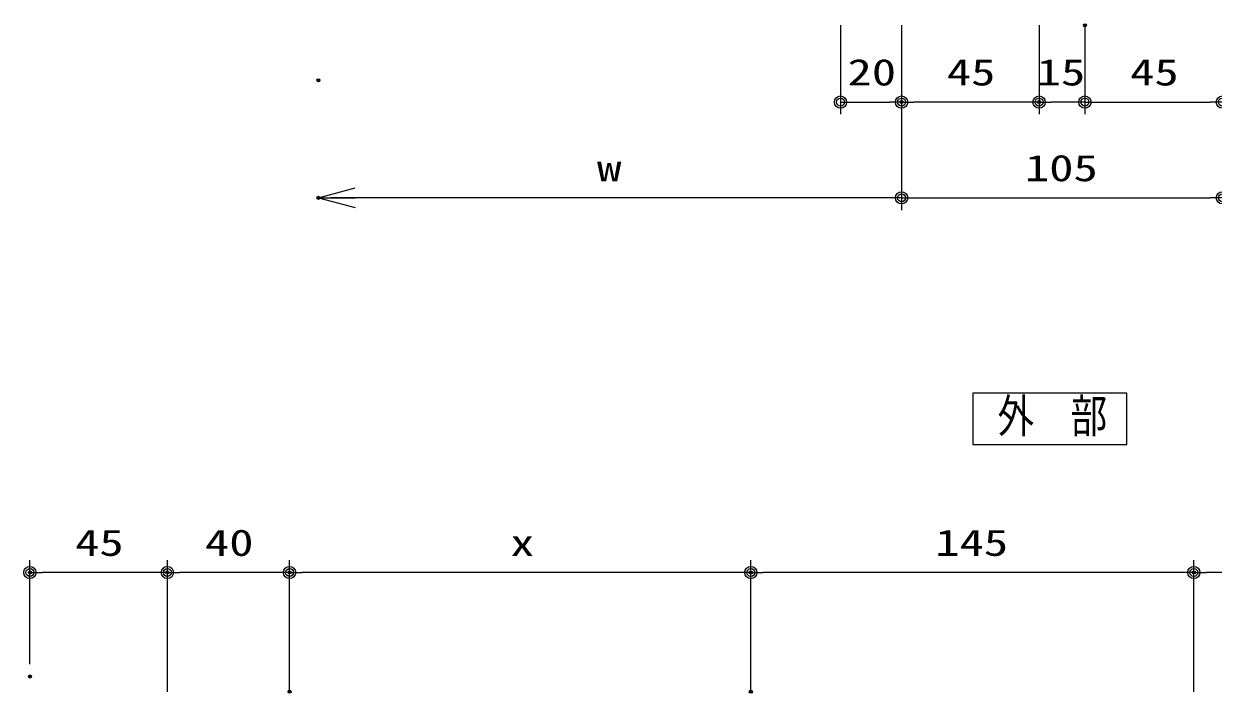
# Model space of a CAD drawing. Units: millimetres, scale not verified. Extents: x -791 to 791, y -562 to 562.
# Drawn here: x -46.1 to 343.2, y -10.1 to 209 of the extents above; entities that cross this region are included whole.
import ezdxf
from ezdxf.enums import TextEntityAlignment as Align

# ---------------------------------------------------------------- set-up
doc = ezdxf.new("R2010")
doc.units = ezdxf.units.MM
doc.header["$LTSCALE"] = 2
doc.header["$PDMODE"] = 32
doc.header["$PDSIZE"] = 1
for name, color, linetype, lineweight in [('0-2_USERZ', 3, 'Continuous', 9), ('0-7_0', 7, 'Continuous', 9), ('0-A_USER1', 4, 'Continuous', 9)]:
    doc.layers.add(name, color=color, linetype=linetype, lineweight=lineweight)
doc.layers.add('0-8_DEFPOINTS', color=1, linetype='Continuous')
doc.styles.add('ＭＳ ゴシック', font='')
doc.styles.get('ＭＳ ゴシック').set_extended_font_data('MS Gothic')

# ---------------------------------------------------------------- blocks, each defined once
blk = doc.blocks.new('GAIBU_W')
at = {"layer": '0-A_USER1'}
blk.add_lwpolyline([(-33.6, -11.2), (33.6, -11.2), (33.6, 11.2), (-33.6, 11.2)], close=True, dxfattribs=at)
at = {"layer": '0-A_USER1', "style": 'ＭＳ ゴシック', "width": 0.8}
blk.add_text('外\u3000部', height=14.62, dxfattribs=at).set_placement((-22.8, -10.413), align=Align.BOTTOM_LEFT)
blk = doc.blocks.new('DOT1')
at = {"layer": '0-7_0'}
blk.add_line((0, 0), (-2, 0), dxfattribs=at)
for radius in [1, 0.65]:
    blk.add_circle((0, 0), radius, dxfattribs=at)
blk = doc.blocks.new('Open30_30')
at = {"layer": '0-7_0'}
for q in [(-6, 1.608), (-6, 0), (-6, -1.608)]:
    blk.add_line((0, 0), q, dxfattribs=at)

msp = doc.modelspace()

# ---------------------------------------------------------------- linework, layer by layer
at = {"layer": '0-2_USERZ'}
for p, q in [((221.205, 208.515), (221.205, 179.393)), ((241.205, 208.515), (241.205, 148.053)), ((241.205, 208.515), (241.205, 179.393)), ((241.205, 208.515), (241.205, 179.393)), ((241.205, 208.515), (241.205, 148.053)), ((286.205, 208.515), (286.205, 179.393)), ((286.205, 208.515), (286.205, 179.393)), ((301.205, 208.515), (301.205, 179.393)), ((301.205, 204.515), (301.205, 179.393)), ((225.205, 183.393), (237.205, 183.393)), ((282.205, 183.393), (245.205, 183.393)), ((297.205, 183.393), (290.205, 183.393)), ((305.205, 183.393), (342.205, 183.393)), ((237.205, 152.053), (54.301, 152.053)), ((245.205, 152.053), (342.205, 152.053)), ((-44.15, -0.615), (-44.15, 33.423)), ((0.85, -9.588), (0.85, 33.423)), ((0.85, -9.588), (0.85, 33.423)), ((40.855, -9.588), (40.855, 33.423)), ((40.855, -5.588), (40.855, 33.423)), ((191.855, -9.588), (191.855, 33.423)), ((191.855, -5.588), (191.855, 33.423)), ((336.855, -9.588), (336.855, 33.423)), ((336.855, -9.588), (336.855, 33.423)), ((-3.15, 29.423), (-40.15, 29.423)), ((36.855, 29.423), (4.85, 29.423)), ((187.855, 29.423), (44.855, 29.423)), ((332.855, 29.423), (195.855, 29.423)), ((477.855, 29.423), (340.855, 29.423))]:
    msp.add_line(p, q, dxfattribs=at)
at = {"layer": '0-8_DEFPOINTS'}
for p in [(301.205, 208.515), (50.301, 190.516), (241.205, 183.393), (241.205, 183.393), (286.205, 183.393), (50.301, 152.053), (-44.15, 29.423), (0.85, 29.423), (40.855, 29.423), (191.855, 29.423), (336.855, 29.423), (-44.15, -4.615), (40.855, -9.588), (191.855, -9.588)]:
    msp.add_point(p, dxfattribs=at)

# ---------------------------------------------------------------- block references
at = {"layer": '0-2_USERZ', "xscale": 2, "yscale": 2, "rotation": 180}
for name, p in [('DOT1', (221.205, 183.393)), ('DOT1', (241.205, 183.393)), ('DOT1', (286.205, 183.393)), ('DOT1', (301.205, 183.393)), ('Open30_30', (50.301, 152.053)), ('DOT1', (241.205, 152.053)), ('DOT1', (-44.15, 29.423)), ('DOT1', (0.85, 29.423)), ('DOT1', (40.855, 29.423)), ('DOT1', (191.855, 29.423)), ('DOT1', (336.855, 29.423))]:
    msp.add_blockref(name, p, dxfattribs=at)
at = {"layer": '0-2_USERZ', "xscale": 2, "yscale": 2}
for p in [(241.205, 183.393), (286.205, 183.393), (301.205, 183.393), (346.205, 183.393), (241.205, 152.053), (346.205, 152.053), (0.85, 29.423), (40.855, 29.423), (191.855, 29.423), (336.855, 29.423)]:
    msp.add_blockref('DOT1', p, dxfattribs=at)
at = {"layer": '0-A_USER1', "xscale": 0.75, "yscale": 0.75}
msp.add_blockref('GAIBU_W', (289.694, 79.716), dxfattribs=at)

# ---------------------------------------------------------------- texts
at = {"layer": '0-2_USERZ', "style": 'ＭＳ ゴシック', "width": 1.35}
for s, p in [('20', (223.491, 186.227)), ('45', (255.991, 186.227)), ('15', (285.412, 186.227)), ('45', (315.99, 186.227)), ('w', (141.51, 154.888)), ('105', (281.555, 154.888)), ('45', (-29.364, 32.257)), ('40', (13.138, 32.257)), ('145', (252.205, 32.257)), ('x', (113.076, 32.257))]:
    msp.add_text(s, height=8.666, dxfattribs=at).set_placement(p, align=Align.BOTTOM_LEFT)

doc.saveas('drawing.dxf')
